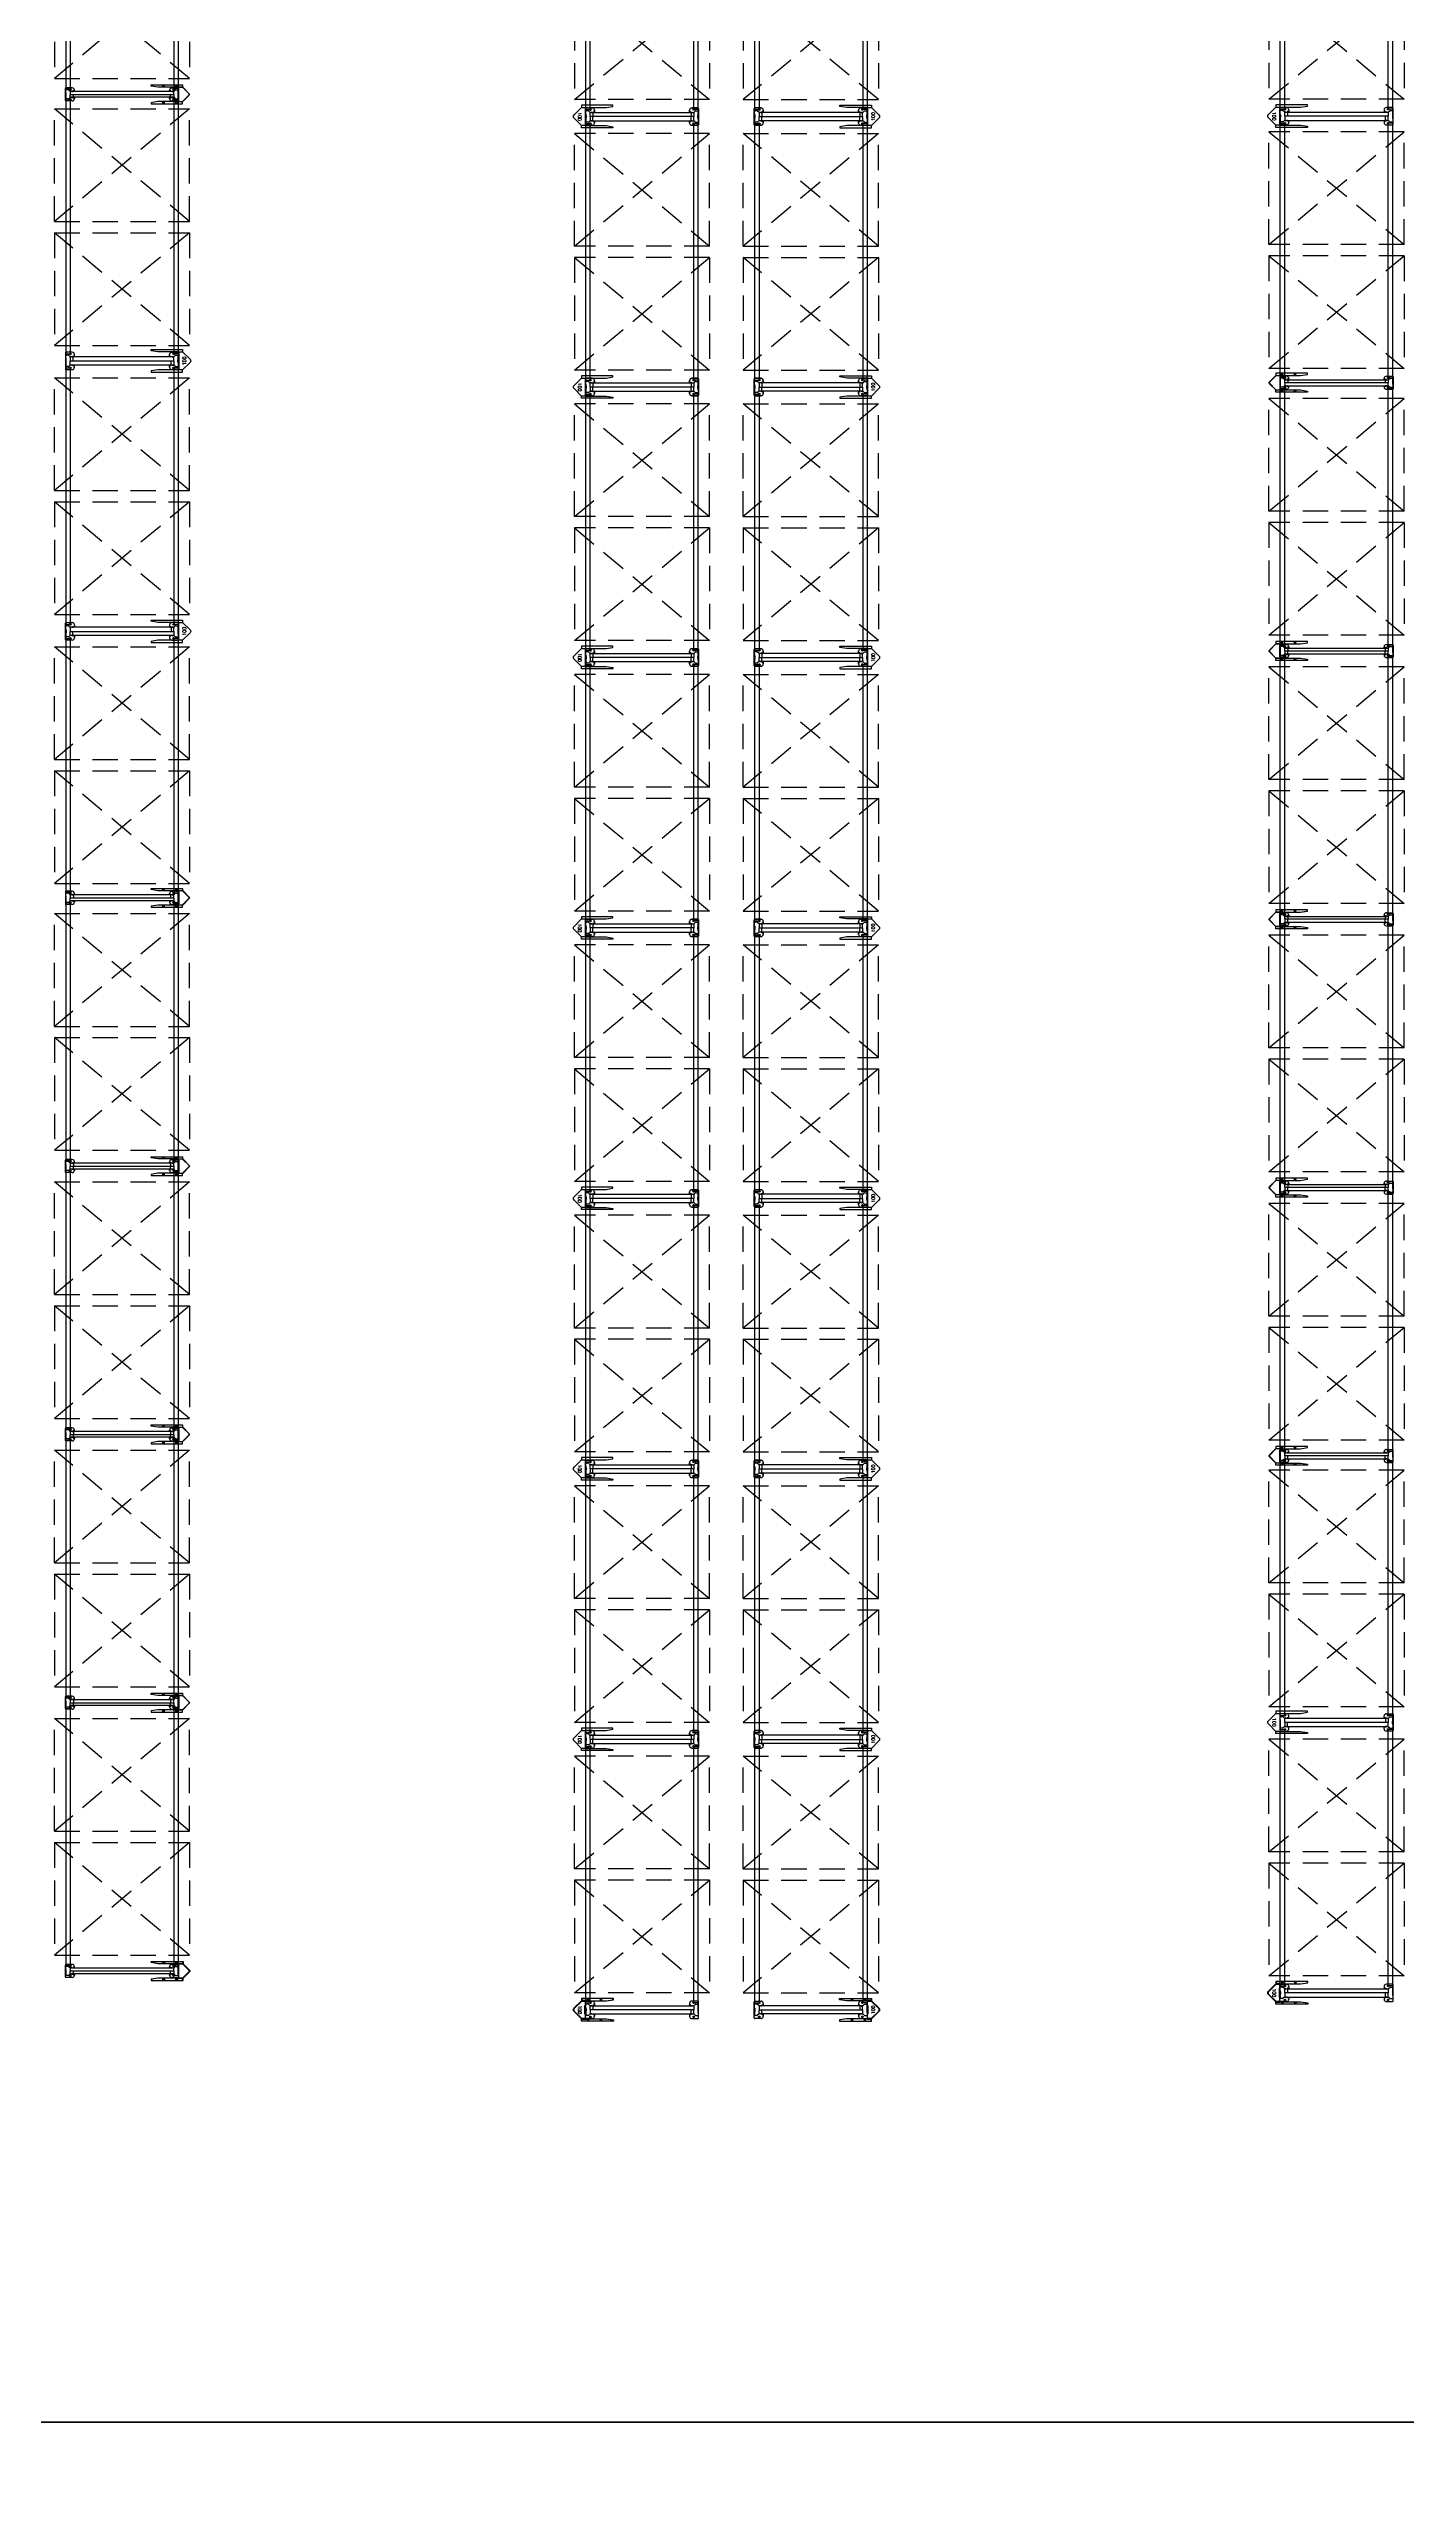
# Model space of a CAD drawing. Header units: millimetres. Extents: x 13 to 166, y 58 to 179.
# Drawn here: x 24.07 to 36.12, y 102.83 to 124.5 of the extents above; entities that cross this region are included whole.
import ezdxf

# ---------------------------------------------------------------- set-up
doc = ezdxf.new("R2010")
doc.units = ezdxf.units.MM
doc.linetypes.add('12_13_14_SB-E17-AR-A01_A02_A03-A$0$DASHED2', pattern=[0.375, 0.25, -0.125])
doc.layers.add('Rack Mecalux 2300mm (MVA-VLZ)', color=5, linetype='Continuous')
doc.styles.get("Standard").update_dxf_attribs({"font": 'txt.shx'})

# ---------------------------------------------------------------- blocks, each defined once
blk = doc.blocks.new('Rack 2300mm Sistema Mecalux - 100mm')
at = {"color": 252}
for p, q in [((2098.37194, 1323.146704), (2098.37194, 1323.002304)), ((2098.43194, 1323.151704), (2098.37694, 1323.151704)), ((2098.439297, 1323.111379), (2098.439297, 1323.074576)), ((2098.45194, 1323.111331), (2098.45194, 1323.131704)), ((2099.29744, 1323.111331), (2099.29744, 1323.131704)), ((2099.310083, 1323.037676), (2099.310083, 1323.07448)), ((2099.31744, 1323.151704), (2099.37244, 1323.151704)), ((2099.37744, 1323.146704), (2099.37744, 1323.002304)), ((2098.375263, 1323.028254), (2098.375263, 1320.720754)), ((2098.37694, 1322.997304), (2098.43194, 1322.997304)), ((2098.415263, 1323.012304), (2098.415263, 1320.736704)), ((2098.45194, 1323.017304), (2098.45194, 1323.037676)), ((2099.29744, 1323.017304), (2099.29744, 1323.037676)), ((2099.37244, 1322.997304), (2099.31744, 1322.997304)), ((2099.334117, 1323.012304), (2099.334117, 1320.736704)), ((2099.374117, 1323.028254), (2099.374117, 1320.720754)), ((2098.37194, 1320.602304), (2098.37194, 1320.746704)), ((2098.37694, 1320.751704), (2098.43194, 1320.751704)), ((2098.45194, 1320.731704), (2098.45194, 1320.711331)), ((2099.29744, 1320.731704), (2099.29744, 1320.711331)), ((2099.310083, 1320.711331), (2099.310083, 1320.674528)), ((2099.37244, 1320.751704), (2099.31744, 1320.751704)), ((2099.37744, 1320.602304), (2099.37744, 1320.746704)), ((2098.43194, 1320.597304), (2098.37694, 1320.597304)), ((2098.439297, 1320.637628), (2098.439297, 1320.674431)), ((2098.45194, 1320.637676), (2098.45194, 1320.617304)), ((2099.29744, 1320.637676), (2099.29744, 1320.617304)), ((2099.31744, 1320.597304), (2099.37244, 1320.597304))]:
    blk.add_line(p, q, dxfattribs=at)
at = {"color": 252, "lineweight": 30}
for p, q in [((2098.375263, 1323.114254), (2098.375263, 1323.120754)), ((2098.375263, 1323.09185), (2098.375263, 1323.114254)), ((2098.375263, 1323.097754), (2098.375263, 1323.091396)), ((2098.377989, 1323.06478), (2098.377989, 1323.084228)), ((2098.398448, 1323.124504), (2098.379013, 1323.124504)), ((2098.411974, 1323.112834), (2098.402022, 1323.123001)), ((2098.421013, 1323.111331), (2098.415547, 1323.111331)), ((2098.429013, 1323.111331), (2098.421013, 1323.111331)), ((2098.429013, 1323.111331), (2098.439297, 1323.111331)), ((2098.443047, 1323.114254), (2098.443047, 1323.120754)), ((2098.443047, 1323.115081), (2098.443047, 1323.120362)), ((2099.306333, 1323.114254), (2099.306333, 1323.120754)), ((2099.306333, 1323.115081), (2099.306333, 1323.120362)), ((2099.320367, 1323.111331), (2099.310083, 1323.111331)), ((2099.320367, 1323.111331), (2099.328367, 1323.111331)), ((2099.328367, 1323.111331), (2099.333833, 1323.111331)), ((2099.337406, 1323.112834), (2099.347358, 1323.123001)), ((2099.350931, 1323.124504), (2099.370367, 1323.124504)), ((2099.37139, 1323.06478), (2099.37139, 1323.084228)), ((2099.374117, 1323.114254), (2099.374117, 1323.120754)), ((2099.374117, 1323.09185), (2099.374117, 1323.114254)), ((2099.374117, 1323.097754), (2099.374117, 1323.091396)), ((2098.375263, 1323.057157), (2098.375263, 1323.034754)), ((2098.375263, 1323.034754), (2098.375263, 1323.028254)), ((2098.398448, 1323.024504), (2098.379013, 1323.024504)), ((2098.411974, 1323.036174), (2098.402022, 1323.026006)), ((2098.421013, 1323.037676), (2098.415547, 1323.037676)), ((2098.429013, 1323.037676), (2098.421013, 1323.037676)), ((2098.429013, 1323.037676), (2098.439297, 1323.037676)), ((2098.443047, 1323.034754), (2098.443047, 1323.028254)), ((2098.443047, 1323.033926), (2098.443047, 1323.028646)), ((2099.306333, 1323.034754), (2099.306333, 1323.028254)), ((2099.306333, 1323.033926), (2099.306333, 1323.028646)), ((2099.320367, 1323.037676), (2099.310083, 1323.037676)), ((2099.320367, 1323.037676), (2099.328367, 1323.037676)), ((2099.328367, 1323.037676), (2099.333833, 1323.037676)), ((2099.337406, 1323.036174), (2099.347358, 1323.026006)), ((2099.350931, 1323.024504), (2099.370367, 1323.024504)), ((2099.374117, 1323.057157), (2099.374117, 1323.034754)), ((2099.374117, 1323.034754), (2099.374117, 1323.028254)), ((2098.375263, 1320.714254), (2098.375263, 1320.720754)), ((2098.375263, 1320.69185), (2098.375263, 1320.714254)), ((2098.398448, 1320.724504), (2098.379013, 1320.724504)), ((2098.411974, 1320.712834), (2098.402022, 1320.723001)), ((2098.421013, 1320.711331), (2098.415547, 1320.711331)), ((2098.429013, 1320.711331), (2098.421013, 1320.711331)), ((2098.429013, 1320.711331), (2098.439297, 1320.711331)), ((2098.443047, 1320.714254), (2098.443047, 1320.720754)), ((2098.443047, 1320.715081), (2098.443047, 1320.720362)), ((2099.306333, 1320.714254), (2099.306333, 1320.720754)), ((2099.306333, 1320.715081), (2099.306333, 1320.720362)), ((2099.320367, 1320.711331), (2099.310083, 1320.711331)), ((2099.320367, 1320.711331), (2099.328367, 1320.711331)), ((2099.328367, 1320.711331), (2099.333833, 1320.711331)), ((2099.337406, 1320.712834), (2099.347358, 1320.723001)), ((2099.350931, 1320.724504), (2099.370367, 1320.724504)), ((2099.374117, 1320.714254), (2099.374117, 1320.720754)), ((2099.374117, 1320.69185), (2099.374117, 1320.714254)), ((2098.375263, 1320.651254), (2098.375263, 1320.657612)), ((2098.375263, 1320.657157), (2098.375263, 1320.634754)), ((2098.375263, 1320.634754), (2098.375263, 1320.628254)), ((2098.377989, 1320.684228), (2098.377989, 1320.66478)), ((2098.398448, 1320.624504), (2098.379013, 1320.624504)), ((2098.411974, 1320.636174), (2098.402022, 1320.626006)), ((2098.421013, 1320.637676), (2098.415547, 1320.637676)), ((2098.429013, 1320.637676), (2098.421013, 1320.637676)), ((2098.429013, 1320.637676), (2098.439297, 1320.637676)), ((2098.443047, 1320.634754), (2098.443047, 1320.628254)), ((2098.443047, 1320.633926), (2098.443047, 1320.628646)), ((2099.306333, 1320.634754), (2099.306333, 1320.628254)), ((2099.306333, 1320.633926), (2099.306333, 1320.628646)), ((2099.320367, 1320.637676), (2099.310083, 1320.637676)), ((2099.320367, 1320.637676), (2099.328367, 1320.637676)), ((2099.328367, 1320.637676), (2099.333833, 1320.637676)), ((2099.337406, 1320.636174), (2099.347358, 1320.626006)), ((2099.350931, 1320.624504), (2099.370367, 1320.624504)), ((2099.37139, 1320.684228), (2099.37139, 1320.66478)), ((2099.374117, 1320.651254), (2099.374117, 1320.657612)), ((2099.374117, 1320.657157), (2099.374117, 1320.634754)), ((2099.374117, 1320.634754), (2099.374117, 1320.628254))]:
    blk.add_line(p, q, dxfattribs=at)
at = {"color": 253, "linetype": '12_13_14_SB-E17-AR-A01_A02_A03-A$0$DASHED2', "ltscale": 0.9}
for p, q in [((2098.27469, 1321.924504), (2098.27469, 1322.924504)), ((2098.27469, 1322.924504), (2099.47469, 1322.924504)), ((2099.47469, 1322.924504), (2098.27469, 1321.924504)), ((2099.47469, 1321.924504), (2098.27469, 1322.924504)), ((2099.47469, 1321.924504), (2099.47469, 1322.924504)), ((2098.27469, 1321.924504), (2099.47469, 1321.924504)), ((2098.27469, 1321.824504), (2098.27469, 1320.824504)), ((2099.47469, 1320.824504), (2098.27469, 1321.824504)), ((2099.47469, 1321.824504), (2098.27469, 1320.824504)), ((2098.27469, 1321.824504), (2099.47469, 1321.824504)), ((2099.47469, 1321.824504), (2099.47469, 1320.824504)), ((2098.27469, 1320.824504), (2099.47469, 1320.824504))]:
    blk.add_line(p, q, dxfattribs=at)
at = {"color": 252}
for points in [[(2098.41194, 1323.136704), (2098.41444, 1323.132374), (2098.41944, 1323.132374), (2098.42194, 1323.136704), (2098.41944, 1323.141034), (2098.41444, 1323.141034)], [(2098.415547, 1323.111331), (2098.415547, 1323.074528), (2099.333888, 1323.074528), (2099.333833, 1323.111331)], [(2098.415547, 1323.037676), (2098.415547, 1323.074528), (2099.333888, 1323.074528), (2099.333833, 1323.037676)], [(2099.33744, 1323.136704), (2099.33494, 1323.132374), (2099.32994, 1323.132374), (2099.32744, 1323.136704), (2099.32994, 1323.141034), (2099.33494, 1323.141034)], [(2098.41194, 1323.012304), (2098.41444, 1323.016634), (2098.41944, 1323.016634), (2098.42194, 1323.012304), (2098.41944, 1323.007974), (2098.41444, 1323.007974)], [(2099.33744, 1323.012304), (2099.33494, 1323.016634), (2099.32994, 1323.016634), (2099.32744, 1323.012304), (2099.32994, 1323.007974), (2099.33494, 1323.007974)], [(2098.41194, 1320.736704), (2098.41444, 1320.732374), (2098.41944, 1320.732374), (2098.42194, 1320.736704), (2098.41944, 1320.741034), (2098.41444, 1320.741034)], [(2098.415547, 1320.711331), (2098.415547, 1320.67448), (2099.333888, 1320.67448), (2099.333833, 1320.711331)], [(2099.33744, 1320.736704), (2099.33494, 1320.732374), (2099.32994, 1320.732374), (2099.32744, 1320.736704), (2099.32994, 1320.741034), (2099.33494, 1320.741034)], [(2098.41194, 1320.612304), (2098.41444, 1320.616634), (2098.41944, 1320.616634), (2098.42194, 1320.612304), (2098.41944, 1320.607974), (2098.41444, 1320.607974)], [(2098.415547, 1320.637676), (2098.415547, 1320.67448), (2099.333888, 1320.67448), (2099.333833, 1320.637676)], [(2099.33744, 1320.612304), (2099.33494, 1320.616634), (2099.32994, 1320.616634), (2099.32744, 1320.612304), (2099.32994, 1320.607974), (2099.33494, 1320.607974)]]:
    blk.add_lwpolyline(points, close=True, dxfattribs=at)
for points in [[(2098.37569, 1323.027304), (2098.37569, 1323.017304, 0.414214), (2098.38069, 1323.012304), (2098.42569, 1323.012304)], [(2098.37569, 1323.027304), (2098.37569, 1323.017304, 0.414214), (2098.38069, 1323.012304), (2098.42569, 1323.012304)], [(2099.37369, 1323.027304), (2099.37369, 1323.017304, -0.414214), (2099.36869, 1323.012304), (2099.32369, 1323.012304)], [(2099.37369, 1323.027304), (2099.37369, 1323.017304, -0.414214), (2099.36869, 1323.012304), (2099.32369, 1323.012304)], [(2098.37569, 1320.721704), (2098.37569, 1320.731704, -0.414214), (2098.38069, 1320.736704), (2098.42569, 1320.736704)], [(2098.37569, 1320.721704), (2098.37569, 1320.731704, -0.414214), (2098.38069, 1320.736704), (2098.42569, 1320.736704)], [(2099.37369, 1320.721704), (2099.37369, 1320.731704, 0.414214), (2099.36869, 1320.736704), (2099.32369, 1320.736704)], [(2099.37369, 1320.721704), (2099.37369, 1320.731704, 0.414214), (2099.36869, 1320.736704), (2099.32369, 1320.736704)]]:
    blk.add_lwpolyline(points, format="xyb", dxfattribs=at)
for centre in [(2098.41694, 1323.136704), (2099.33244, 1323.136704), (2098.41694, 1323.012304), (2099.33244, 1323.012304), (2098.41694, 1320.736704), (2099.33244, 1320.736704), (2098.41694, 1320.612304), (2099.33244, 1320.612304)]:
    blk.add_circle(centre, 0.00634, dxfattribs=at)
for centre, radius, start, end in [((2098.37694, 1323.146704), 0.005, 90, 180), ((2098.43194, 1323.131704), 0.02, 360, 90), ((2099.31744, 1323.131704), 0.02, 90, 180), ((2099.37244, 1323.146704), 0.005, 0, 90), ((2098.37694, 1323.002304), 0.005, 180, 270), ((2098.43194, 1323.017304), 0.02, 270, 360), ((2099.31744, 1323.017304), 0.02, 180, 270), ((2099.37244, 1323.002304), 0.005, 270, 0), ((2098.37694, 1320.746704), 0.005, 90, 180), ((2098.43194, 1320.731704), 0.02, 0, 90), ((2099.31744, 1320.731704), 0.02, 90, 180), ((2099.37244, 1320.746704), 0.005, 360, 90), ((2098.37694, 1320.602304), 0.005, 180, 270), ((2098.43194, 1320.617304), 0.02, 270, 0), ((2099.31744, 1320.617304), 0.02, 180, 270), ((2099.37244, 1320.602304), 0.005, 270, 360)]:
    blk.add_arc(centre, radius, start, end, dxfattribs=at)
at = {"color": 252, "lineweight": 30}
for centre, radius, start, end in [((2098.379013, 1323.120754), 0.00375, 90, 180), ((2098.383785, 1323.091892), 0.008522, 180.277211, 218.58807), ((2098.374239, 1323.084228), 0.00375, 359.631552, 45), ((2098.398448, 1323.119504), 0.005, 44.387134, 90), ((2098.415547, 1323.116331), 0.005, 224.387134, 270), ((2098.439297, 1323.115081), 0.00375, 270, 0), ((2099.310083, 1323.115081), 0.00375, 180, 270), ((2099.333833, 1323.116331), 0.005, 270, 315.612866), ((2099.350931, 1323.119504), 0.005, 90, 135.612866), ((2099.370367, 1323.120754), 0.00375, 0, 90), ((2099.37514, 1323.084228), 0.00375, 135, 180.368448), ((2099.365595, 1323.091892), 0.008522, 321.41193, 359.722789), ((2098.383785, 1323.057116), 0.008522, 141.41193, 179.722789), ((2098.379013, 1323.028254), 0.00375, 180, 270), ((2098.374239, 1323.06478), 0.00375, 315, 0.368448), ((2098.398448, 1323.029504), 0.005, 270, 315.612866), ((2098.415547, 1323.032676), 0.005, 90, 135.612866), ((2098.439297, 1323.033926), 0.00375, 360, 90), ((2099.310083, 1323.033926), 0.00375, 90, 180), ((2099.333833, 1323.032676), 0.005, 44.387134, 90), ((2099.350931, 1323.029504), 0.005, 224.387134, 270), ((2099.370367, 1323.028254), 0.00375, 270, 0), ((2099.37514, 1323.06478), 0.00375, 179.631552, 225), ((2099.365595, 1323.057116), 0.008522, 0.277211, 38.58807), ((2098.379013, 1320.720754), 0.00375, 90, 180), ((2098.383785, 1320.691892), 0.008522, 180.277211, 218.58807), ((2098.398448, 1320.719504), 0.005, 44.387134, 90), ((2098.415547, 1320.716331), 0.005, 224.387134, 270), ((2098.439297, 1320.715081), 0.00375, 270, 0), ((2099.310083, 1320.715081), 0.00375, 180, 270), ((2099.333833, 1320.716331), 0.005, 270, 315.612866), ((2099.350931, 1320.719504), 0.005, 90, 135.612866), ((2099.370367, 1320.720754), 0.00375, 360, 90), ((2099.365595, 1320.691892), 0.008522, 321.41193, 359.722789), ((2098.383785, 1320.657116), 0.008522, 141.41193, 179.722789), ((2098.379013, 1320.628254), 0.00375, 180, 270), ((2098.374239, 1320.684228), 0.00375, 359.631552, 45), ((2098.374239, 1320.66478), 0.00375, 315, 0.368448), ((2098.398448, 1320.629504), 0.005, 270, 315.612866), ((2098.415547, 1320.632676), 0.005, 90, 135.612866), ((2098.439297, 1320.633926), 0.00375, 360, 90), ((2099.310083, 1320.633926), 0.00375, 90, 180), ((2099.333833, 1320.632676), 0.005, 44.387134, 90), ((2099.350931, 1320.629504), 0.005, 224.387134, 270), ((2099.370367, 1320.628254), 0.00375, 270, 360), ((2099.37514, 1320.684228), 0.00375, 135, 180.368448), ((2099.37514, 1320.66478), 0.00375, 179.631552, 225), ((2099.365595, 1320.657116), 0.008522, 0.277211, 38.58807)]:
    blk.add_arc(centre, radius, start, end, dxfattribs=at)
at = {"layer": 'Defpoints', "color": 252}
for points in [[(2099.377617, 1323.154207), (2099.193459, 1323.154207), (2099.132617, 1323.164207), (2099.132617, 1323.174207), (2099.412617, 1323.174207), (2099.412617, 1323.154207)], [(2099.377617, 1322.9948), (2099.193459, 1322.9948), (2099.132617, 1322.9848), (2099.132617, 1322.9748), (2099.412617, 1322.9748), (2099.412617, 1322.9948)], [(2099.377617, 1320.754207), (2099.193459, 1320.754207), (2099.132617, 1320.764207), (2099.132617, 1320.774207), (2099.412617, 1320.774207), (2099.412617, 1320.754207)], [(2099.377617, 1320.5948), (2099.193459, 1320.5948), (2099.132617, 1320.5848), (2099.132617, 1320.5748), (2099.412617, 1320.5748), (2099.412617, 1320.5948)]]:
    blk.add_lwpolyline(points, dxfattribs=at)
at = {"layer": 'Defpoints', "color": 252, "lineweight": 30, "ltscale": 5}
for points in [[(2099.374003, 1323.154321), (2099.412503, 1323.154321), (2099.478178, 1323.088646, -0.414214), (2099.478178, 1323.060362), (2099.412617, 1322.9948), (2099.374117, 1322.9948)], [(2099.374003, 1320.754321), (2099.412503, 1320.754321), (2099.478178, 1320.688646, -0.414214), (2099.478178, 1320.660362), (2099.412617, 1320.5948), (2099.374117, 1320.5948)]]:
    blk.add_lwpolyline(points, format="xyb", dxfattribs=at)
at = {"layer": 'Defpoints', "color": 252, "lineweight": 30, "ltscale": 5, "char_height": 0.03, "width": 0.057097, "attachment_point": 5, "rotation": 90}
for insert in [(2099.427701, 1323.074552), (2099.427701, 1320.674552)]:
    blk.add_mtext('100', dxfattribs=dict(at, insert=insert))
blk = doc.blocks.new('Rack 2300mm Mecalux - Sin pedestales')
at = {"color": 253, "linetype": '12_13_14_SB-E17-AR-A01_A02_A03-A$0$DASHED2', "ltscale": 0.9}
for p, q in [((2103.373523, 1325.2474), (2102.373523, 1325.2474)), ((2102.373523, 1325.2474), (2102.373523, 1324.0474)), ((2102.373523, 1324.0474), (2103.373523, 1325.2474)), ((2103.373523, 1324.0474), (2102.373523, 1325.2474)), ((2103.373523, 1325.2474), (2103.373523, 1324.0474)), ((2103.473523, 1325.2474), (2104.473523, 1325.2474)), ((2104.473523, 1324.0474), (2103.473523, 1325.2474)), ((2103.473523, 1324.0474), (2104.473523, 1325.2474)), ((2103.473523, 1325.2474), (2103.473523, 1324.0474)), ((2104.473523, 1325.2474), (2104.473523, 1324.0474)), ((2103.373523, 1324.0474), (2102.373523, 1324.0474)), ((2103.473523, 1324.0474), (2104.473523, 1324.0474))]:
    blk.add_line(p, q, dxfattribs=at)
at = {"color": 252, "lineweight": 30}
for p, q in [((2102.27315, 1325.101077), (2102.27315, 1325.106543)), ((2102.27315, 1325.093077), (2102.27315, 1325.101077)), ((2102.27315, 1325.093077), (2102.27315, 1325.082793)), ((2102.274653, 1325.110116), (2102.28482, 1325.120069)), ((2102.276073, 1325.146827), (2102.282573, 1325.146827)), ((2102.2769, 1325.079043), (2102.282181, 1325.079043)), ((2102.286323, 1325.123642), (2102.286323, 1325.143077)), ((2104.560723, 1325.123642), (2104.560723, 1325.143077)), ((2104.572393, 1325.110116), (2104.562225, 1325.120069)), ((2104.570973, 1325.146827), (2104.564473, 1325.146827)), ((2104.570145, 1325.079043), (2104.564865, 1325.079043)), ((2104.573895, 1325.101077), (2104.573895, 1325.106543)), ((2104.573895, 1325.093077), (2104.573895, 1325.101077)), ((2104.573895, 1325.093077), (2104.573895, 1325.082793)), ((2102.27315, 1324.201723), (2102.27315, 1324.212007)), ((2102.27315, 1324.201723), (2102.27315, 1324.193723)), ((2102.27315, 1324.193723), (2102.27315, 1324.188258)), ((2102.274653, 1324.184684), (2102.28482, 1324.174732)), ((2102.2769, 1324.215757), (2102.282181, 1324.215757)), ((2102.286323, 1324.171159), (2102.286323, 1324.151723)), ((2104.560723, 1324.171159), (2104.560723, 1324.151723)), ((2104.572393, 1324.184684), (2104.562225, 1324.174732)), ((2104.570145, 1324.215757), (2104.564865, 1324.215757)), ((2104.573895, 1324.201723), (2104.573895, 1324.212007)), ((2104.573895, 1324.201723), (2104.573895, 1324.193723)), ((2104.573895, 1324.193723), (2104.573895, 1324.188258)), ((2102.276073, 1324.147973), (2102.282573, 1324.147973)), ((2104.570973, 1324.147973), (2104.564473, 1324.147973))]:
    blk.add_line(p, q, dxfattribs=at)
at = {"color": 252}
for p, q in [((2104.557523, 1325.146827), (2102.289523, 1325.146827)), ((2104.548523, 1325.106827), (2102.298523, 1325.106827)), ((2104.548523, 1324.187973), (2102.298523, 1324.187973)), ((2104.557523, 1324.147973), (2102.289523, 1324.147973))]:
    blk.add_line(p, q, dxfattribs=at)
for points in [[(2102.283523, 1325.146827), (2102.293523, 1325.146827, -0.414214), (2102.298523, 1325.141827), (2102.298523, 1325.096827)], [(2104.563523, 1325.146827), (2104.553523, 1325.146827, 0.414214), (2104.548523, 1325.141827), (2104.548523, 1325.096827)], [(2102.283523, 1324.147973), (2102.293523, 1324.147973, 0.414214), (2102.298523, 1324.152973), (2102.298523, 1324.197973)], [(2104.563523, 1324.147973), (2104.553523, 1324.147973, -0.414214), (2104.548523, 1324.152973), (2104.548523, 1324.197973)]]:
    blk.add_lwpolyline(points, format="xyb", dxfattribs=at)
at = {"color": 252, "lineweight": 30}
for centre, radius, start, end in [((2102.27815, 1325.106543), 0.005, 134.387134, 180), ((2102.2769, 1325.082793), 0.00375, 180, 270), ((2102.282573, 1325.143077), 0.00375, 0, 90), ((2102.281323, 1325.123642), 0.005, 314.387134, 0), ((2104.564473, 1325.143077), 0.00375, 90, 180), ((2104.565723, 1325.123642), 0.005, 180, 225.612866), ((2104.570145, 1325.082793), 0.00375, 270, 360), ((2104.568895, 1325.106543), 0.005, 0, 45.612866), ((2102.2769, 1324.212007), 0.00375, 90, 180), ((2102.27815, 1324.188258), 0.005, 180, 225.612866), ((2102.281323, 1324.171159), 0.005, 0, 45.612866), ((2104.565723, 1324.171159), 0.005, 134.387134, 180), ((2104.570145, 1324.212007), 0.00375, 0, 90), ((2104.568895, 1324.188258), 0.005, 314.387134, 360), ((2102.282573, 1324.151723), 0.00375, 270, 0), ((2104.564473, 1324.151723), 0.00375, 180, 270)]:
    blk.add_arc(centre, radius, start, end, dxfattribs=at)
blk = doc.blocks.new('Proteccion Rack 80 Tecnoracks (Planta)')
at = {"color": 252}
for points in [[(2007.437156, 1320.577409), (2007.252998, 1320.577409), (2007.192156, 1320.587409), (2007.192156, 1320.597409), (2007.472156, 1320.597409), (2007.472156, 1320.57751)], [(2007.437156, 1320.450129), (2007.252998, 1320.450129), (2007.192156, 1320.440129), (2007.192156, 1320.430129), (2007.472156, 1320.430129), (2007.472156, 1320.450028)]]:
    blk.add_lwpolyline(points, dxfattribs=at)
for points in [[(2007.297631, 1320.587459), (2007.300131, 1320.591789), (2007.305131, 1320.591789), (2007.307631, 1320.587459), (2007.305131, 1320.583129), (2007.300131, 1320.583129)], [(2007.412297, 1320.587459), (2007.414797, 1320.591789), (2007.419797, 1320.591789), (2007.422297, 1320.587459), (2007.419797, 1320.583129), (2007.414797, 1320.583129)], [(2007.297631, 1320.440079), (2007.300131, 1320.435749), (2007.305131, 1320.435749), (2007.307631, 1320.440079), (2007.305131, 1320.444409), (2007.300131, 1320.444409)], [(2007.412297, 1320.440079), (2007.414797, 1320.435748), (2007.419797, 1320.435748), (2007.422297, 1320.440079), (2007.419797, 1320.444409), (2007.414797, 1320.444409)]]:
    blk.add_lwpolyline(points, close=True, dxfattribs=at)
blk.add_lwpolyline([(2007.437156, 1320.451129), (2007.467599, 1320.451129, 0.198912), (2007.47467, 1320.454058), (2007.52731, 1320.506698, 0.414214), (2007.52731, 1320.52084), (2007.47467, 1320.57348, 0.198912), (2007.467599, 1320.576409), (2007.437156, 1320.576409), (2007.437156, 1320.578409), (2007.467599, 1320.578409, -0.198912), (2007.476085, 1320.574894), (2007.528724, 1320.522254, -0.414214), (2007.528724, 1320.505284), (2007.476085, 1320.452644, -0.198912), (2007.467599, 1320.449129), (2007.437156, 1320.449129), (2007.437156, 1320.451129)], format="xyb", dxfattribs=at)
for centre, radius in [((2007.302631, 1320.587459), 0.00634), ((2007.302631, 1320.587459), 0.00433), ((2007.302631, 1320.587459), 0.002732), ((2007.302631, 1320.587459), 0.002203), ((2007.417297, 1320.587459), 0.00634), ((2007.417297, 1320.587459), 0.00433), ((2007.417297, 1320.587459), 0.002732), ((2007.417297, 1320.587459), 0.002203), ((2007.302631, 1320.440079), 0.00634), ((2007.302631, 1320.440079), 0.00433), ((2007.302631, 1320.440079), 0.002732), ((2007.302631, 1320.440079), 0.002203), ((2007.417297, 1320.440079), 0.00634), ((2007.417297, 1320.440079), 0.00433), ((2007.417297, 1320.440079), 0.002732), ((2007.417297, 1320.440079), 0.002203)]:
    blk.add_circle(centre, radius, dxfattribs=at)
at = {"layer": 'Defpoints', "color": 252, "linetype": 'Continuous', "lineweight": 0}
blk.add_line((2007.431156, 1320.551269), (2007.431156, 1320.476269), dxfattribs=at)
blk = doc.blocks.new('Rack 2300mm Mecalux')
at = {"color": 252}
for p, q in [((2504.773645, 1044.413993), (2504.773645, 1044.468993)), ((2504.778645, 1044.473993), (2504.884145, 1044.473993)), ((2504.805343, 1044.393993), (2504.793645, 1044.393993)), ((2504.805343, 1044.402887), (2504.831395, 1044.402886)), ((2504.857448, 1044.393993), (2504.869145, 1044.393993)), ((2507.168495, 1044.47067), (2504.874895, 1044.47067)), ((2507.159495, 1044.430671), (2504.883895, 1044.430671)), ((2504.889145, 1044.413993), (2504.889145, 1044.468993)), ((2507.154245, 1044.413993), (2507.154245, 1044.468993)), ((2507.264745, 1044.473993), (2507.159245, 1044.473993)), ((2507.185943, 1044.393993), (2507.174245, 1044.393993)), ((2507.238048, 1044.402887), (2507.211995, 1044.402886)), ((2507.238048, 1044.393993), (2507.249745, 1044.393993)), ((2507.269745, 1044.413993), (2507.269745, 1044.468993)), ((2504.773645, 1043.528493), (2504.773645, 1043.473493)), ((2504.793645, 1043.548493), (2504.805343, 1043.548493)), ((2504.805343, 1043.5396), (2504.831395, 1043.5396)), ((2504.857448, 1043.548493), (2504.869145, 1043.548493)), ((2507.159495, 1043.511816), (2504.883895, 1043.511816)), ((2504.889145, 1043.528493), (2504.889145, 1043.473493)), ((2507.154245, 1043.528493), (2507.154245, 1043.473493)), ((2507.185943, 1043.548493), (2507.174245, 1043.548493)), ((2507.238048, 1043.5396), (2507.211995, 1043.5396)), ((2507.238048, 1043.548493), (2507.249745, 1043.548493)), ((2507.269745, 1043.528493), (2507.269745, 1043.473493)), ((2504.778645, 1043.468493), (2504.884145, 1043.468493)), ((2507.168495, 1043.471816), (2504.874895, 1043.471816)), ((2507.264745, 1043.468493), (2507.159245, 1043.468493))]:
    blk.add_line(p, q, dxfattribs=at)
at = {"color": 252, "lineweight": 30}
for p, q in [((2504.791095, 1044.447485), (2504.791095, 1044.466921)), ((2504.802765, 1044.433959), (2504.792598, 1044.443912)), ((2504.801345, 1044.470671), (2504.794845, 1044.470671)), ((2504.800518, 1044.402886), (2504.795237, 1044.402886)), ((2504.823749, 1044.470671), (2504.801345, 1044.470671)), ((2504.804268, 1044.424921), (2504.804268, 1044.430386)), ((2504.804268, 1044.416921), (2504.804268, 1044.424921)), ((2504.804268, 1044.416921), (2504.804268, 1044.406636)), ((2504.817845, 1044.470671), (2504.824203, 1044.470671)), ((2504.844945, 1044.470671), (2504.838587, 1044.470671)), ((2504.839042, 1044.470671), (2504.861445, 1044.470671)), ((2504.858523, 1044.424921), (2504.858523, 1044.430386)), ((2504.858523, 1044.416921), (2504.858523, 1044.424921)), ((2504.858523, 1044.416921), (2504.858523, 1044.406636)), ((2504.860025, 1044.433959), (2504.870193, 1044.443912)), ((2504.861445, 1044.470671), (2504.867945, 1044.470671)), ((2504.862273, 1044.402886), (2504.867553, 1044.402886)), ((2504.871695, 1044.447485), (2504.871695, 1044.466921)), ((2507.171695, 1044.447485), (2507.171695, 1044.466921)), ((2507.183365, 1044.433959), (2507.173198, 1044.443912)), ((2507.181945, 1044.470671), (2507.175445, 1044.470671)), ((2507.181118, 1044.402886), (2507.175837, 1044.402886)), ((2507.204349, 1044.470671), (2507.181945, 1044.470671)), ((2507.184868, 1044.424921), (2507.184868, 1044.430386)), ((2507.184868, 1044.416921), (2507.184868, 1044.424921)), ((2507.184868, 1044.416921), (2507.184868, 1044.406636)), ((2507.198445, 1044.470671), (2507.204803, 1044.470671)), ((2507.225545, 1044.470671), (2507.219187, 1044.470671)), ((2507.219642, 1044.470671), (2507.242045, 1044.470671)), ((2507.239123, 1044.424921), (2507.239123, 1044.430386)), ((2507.239123, 1044.416921), (2507.239123, 1044.424921)), ((2507.239123, 1044.416921), (2507.239123, 1044.406636)), ((2507.240625, 1044.433959), (2507.250793, 1044.443912)), ((2507.242045, 1044.470671), (2507.248545, 1044.470671)), ((2507.242873, 1044.402886), (2507.248153, 1044.402886)), ((2507.252295, 1044.447485), (2507.252295, 1044.466921)), ((2504.802765, 1043.508527), (2504.792598, 1043.498575)), ((2504.800518, 1043.5396), (2504.795237, 1043.5396)), ((2504.804268, 1043.525566), (2504.804268, 1043.53585)), ((2504.804268, 1043.525566), (2504.804268, 1043.517566)), ((2504.804268, 1043.517566), (2504.804268, 1043.512101)), ((2504.858523, 1043.525566), (2504.858523, 1043.53585)), ((2504.858523, 1043.525566), (2504.858523, 1043.517566)), ((2504.858523, 1043.517566), (2504.858523, 1043.512101)), ((2504.860025, 1043.508527), (2504.870193, 1043.498575)), ((2504.862273, 1043.5396), (2504.867553, 1043.5396)), ((2507.183365, 1043.508527), (2507.173198, 1043.498575)), ((2507.181118, 1043.5396), (2507.175837, 1043.5396)), ((2507.184868, 1043.525566), (2507.184868, 1043.53585)), ((2507.184868, 1043.525566), (2507.184868, 1043.517566)), ((2507.184868, 1043.517566), (2507.184868, 1043.512101)), ((2507.239123, 1043.525566), (2507.239123, 1043.53585)), ((2507.239123, 1043.525566), (2507.239123, 1043.517566)), ((2507.239123, 1043.517566), (2507.239123, 1043.512101)), ((2507.240625, 1043.508527), (2507.250793, 1043.498575)), ((2507.242873, 1043.5396), (2507.248153, 1043.5396)), ((2504.791095, 1043.495002), (2504.791095, 1043.475566)), ((2504.801345, 1043.471816), (2504.794845, 1043.471816)), ((2504.823749, 1043.471816), (2504.801345, 1043.471816)), ((2504.817845, 1043.471816), (2504.824203, 1043.471816)), ((2504.844945, 1043.471816), (2504.838587, 1043.471816)), ((2504.839042, 1043.471816), (2504.861445, 1043.471816)), ((2504.861445, 1043.471816), (2504.867945, 1043.471816)), ((2504.871695, 1043.495002), (2504.871695, 1043.475566)), ((2507.171695, 1043.495002), (2507.171695, 1043.475566)), ((2507.181945, 1043.471816), (2507.175445, 1043.471816)), ((2507.204349, 1043.471816), (2507.181945, 1043.471816)), ((2507.198445, 1043.471816), (2507.204803, 1043.471816)), ((2507.225545, 1043.471816), (2507.219187, 1043.471816)), ((2507.219642, 1043.471816), (2507.242045, 1043.471816)), ((2507.242045, 1043.471816), (2507.248545, 1043.471816)), ((2507.252295, 1043.495002), (2507.252295, 1043.475566))]:
    blk.add_line(p, q, dxfattribs=at)
at = {"color": 253, "linetype": '12_13_14_SB-E17-AR-A01_A02_A03-A$0$DASHED2', "ltscale": 0.9}
for p, q in [((2505.971695, 1044.571243), (2504.971695, 1044.571243)), ((2504.971695, 1044.571243), (2504.971695, 1043.371243)), ((2504.971695, 1043.371243), (2505.971695, 1044.571243)), ((2505.971695, 1043.371243), (2504.971695, 1044.571243)), ((2505.971695, 1044.571243), (2505.971695, 1043.371243)), ((2506.071695, 1044.571243), (2507.071695, 1044.571243)), ((2507.071695, 1043.371243), (2506.071695, 1044.571243)), ((2506.071695, 1043.371243), (2507.071695, 1044.571243)), ((2506.071695, 1044.571243), (2506.071695, 1043.371243)), ((2507.071695, 1044.571243), (2507.071695, 1043.371243)), ((2505.971695, 1043.371243), (2504.971695, 1043.371243)), ((2506.071695, 1043.371243), (2507.071695, 1043.371243))]:
    blk.add_line(p, q, dxfattribs=at)
at = {"color": 252}
for points in [[(2504.788645, 1044.433993), (2504.792975, 1044.431493), (2504.792975, 1044.426493), (2504.788645, 1044.423993), (2504.784315, 1044.426493), (2504.784315, 1044.431493)], [(2504.805343, 1044.430136), (2504.831395, 1044.430136), (2504.831395, 1043.512352), (2504.805343, 1043.512352)], [(2504.857448, 1044.430136), (2504.831395, 1044.430136), (2504.831395, 1043.512352), (2504.857448, 1043.512352)], [(2504.874145, 1044.433993), (2504.869815, 1044.431493), (2504.869815, 1044.426493), (2504.874145, 1044.423993), (2504.878475, 1044.426493), (2504.878475, 1044.431493)], [(2507.169245, 1044.433993), (2507.173575, 1044.431493), (2507.173575, 1044.426493), (2507.169245, 1044.423993), (2507.164915, 1044.426493), (2507.164915, 1044.431493)], [(2507.185943, 1044.430136), (2507.211995, 1044.430136), (2507.211995, 1043.512352), (2507.185943, 1043.512352)], [(2507.238048, 1044.430136), (2507.211995, 1044.430136), (2507.211995, 1043.512352), (2507.238048, 1043.512352)], [(2507.254745, 1044.433993), (2507.250415, 1044.431493), (2507.250415, 1044.426493), (2507.254745, 1044.423993), (2507.259075, 1044.426493), (2507.259075, 1044.431493)], [(2504.788645, 1043.508493), (2504.792975, 1043.510993), (2504.792975, 1043.515993), (2504.788645, 1043.518493), (2504.784315, 1043.515993), (2504.784315, 1043.510993)], [(2504.874145, 1043.508493), (2504.869815, 1043.510993), (2504.869815, 1043.515993), (2504.874145, 1043.518493), (2504.878475, 1043.515993), (2504.878475, 1043.510993)], [(2507.169245, 1043.508493), (2507.173575, 1043.510993), (2507.173575, 1043.515993), (2507.169245, 1043.518493), (2507.164915, 1043.515993), (2507.164915, 1043.510993)], [(2507.254745, 1043.508493), (2507.250415, 1043.510993), (2507.250415, 1043.515993), (2507.254745, 1043.518493), (2507.259075, 1043.515993), (2507.259075, 1043.510993)]]:
    blk.add_lwpolyline(points, close=True, dxfattribs=at)
for points in [[(2504.868895, 1044.470671), (2504.878895, 1044.470671, -0.414214), (2504.883895, 1044.465671), (2504.883895, 1044.420671)], [(2507.174495, 1044.470671), (2507.164495, 1044.470671, 0.414214), (2507.159495, 1044.465671), (2507.159495, 1044.420671)], [(2504.868895, 1043.471816), (2504.878895, 1043.471816, 0.414214), (2504.883895, 1043.476816), (2504.883895, 1043.521816)], [(2504.868895, 1043.471816), (2504.878895, 1043.471816, 0.414214), (2504.883895, 1043.476816), (2504.883895, 1043.521816)], [(2507.174495, 1043.471816), (2507.164495, 1043.471816, -0.414214), (2507.159495, 1043.476816), (2507.159495, 1043.516816)]]:
    blk.add_lwpolyline(points, format="xyb", dxfattribs=at)
for centre in [(2504.788645, 1044.428993), (2504.874145, 1044.428993), (2507.169245, 1044.428993), (2507.254745, 1044.428993), (2504.788645, 1043.513493), (2504.874145, 1043.513493), (2507.169245, 1043.513493), (2507.254745, 1043.513493)]:
    blk.add_circle(centre, 0.00634, dxfattribs=at)
for centre, radius, start, end in [((2504.778645, 1044.468993), 0.005, 90, 180), ((2504.793645, 1044.413993), 0.02, 180, 270), ((2504.869145, 1044.413993), 0.02, 270, 0), ((2504.884145, 1044.468993), 0.005, 0, 90), ((2507.159245, 1044.468993), 0.005, 90, 180), ((2507.174245, 1044.413993), 0.02, 180, 270), ((2507.249745, 1044.413993), 0.02, 270, 0), ((2507.264745, 1044.468993), 0.005, 0, 90), ((2504.793645, 1043.528493), 0.02, 90, 180), ((2504.869145, 1043.528493), 0.02, 360, 90), ((2507.174245, 1043.528493), 0.02, 90, 180), ((2507.249745, 1043.528493), 0.02, 360, 90), ((2504.778645, 1043.473493), 0.005, 180, 270), ((2504.884145, 1043.473493), 0.005, 270, 360), ((2507.159245, 1043.473493), 0.005, 180, 270), ((2507.264745, 1043.473493), 0.005, 270, 360)]:
    blk.add_arc(centre, radius, start, end, dxfattribs=at)
at = {"color": 252, "lineweight": 30}
for centre, radius, start, end in [((2504.794845, 1044.466921), 0.00375, 90, 180), ((2504.796095, 1044.447485), 0.005, 180, 225.612866), ((2504.800518, 1044.406636), 0.00375, 270, 360), ((2504.799268, 1044.430386), 0.005, 0, 45.612866), ((2504.823707, 1044.462148), 0.008522, 51.41193, 89.722789), ((2504.831419, 1044.471694), 0.00375, 230.274095, 315), ((2504.839083, 1044.462148), 0.008522, 90.277211, 128.58807), ((2504.863523, 1044.430386), 0.005, 134.387134, 180), ((2504.862273, 1044.406636), 0.00375, 180, 270), ((2504.867945, 1044.466921), 0.00375, 0, 90), ((2504.866695, 1044.447485), 0.005, 314.387134, 0), ((2507.175445, 1044.466921), 0.00375, 90, 180), ((2507.176695, 1044.447485), 0.005, 180, 225.612866), ((2507.181118, 1044.406636), 0.00375, 270, 360), ((2507.179868, 1044.430386), 0.005, 0, 45.612866), ((2507.204307, 1044.462148), 0.008522, 51.41193, 89.722789), ((2507.211971, 1044.471694), 0.00375, 225, 309.725905), ((2507.219683, 1044.462148), 0.008522, 90.277211, 128.58807), ((2507.244123, 1044.430386), 0.005, 134.387134, 180), ((2507.242873, 1044.406636), 0.00375, 180, 270), ((2507.248545, 1044.466921), 0.00375, 0, 90), ((2507.247295, 1044.447485), 0.005, 314.387134, 0), ((2504.800518, 1043.53585), 0.00375, 0, 90), ((2504.799268, 1043.512101), 0.005, 314.387134, 360), ((2504.862273, 1043.53585), 0.00375, 90, 180), ((2504.863523, 1043.512101), 0.005, 180, 225.612866), ((2507.181118, 1043.53585), 0.00375, 0, 90), ((2507.179868, 1043.512101), 0.005, 314.387134, 360), ((2507.242873, 1043.53585), 0.00375, 90, 180), ((2507.244123, 1043.512101), 0.005, 180, 225.612866), ((2504.796095, 1043.495002), 0.005, 134.387134, 180), ((2504.794845, 1043.475566), 0.00375, 180, 270), ((2504.823707, 1043.480339), 0.008522, 270.277211, 308.58807), ((2504.831419, 1043.470793), 0.00375, 45, 129.725905), ((2504.839083, 1043.480339), 0.008522, 231.41193, 269.722789), ((2504.867945, 1043.475566), 0.00375, 270, 0), ((2504.866695, 1043.495002), 0.005, 0, 45.612866), ((2507.176695, 1043.495002), 0.005, 134.387134, 180), ((2507.175445, 1043.475566), 0.00375, 180, 270), ((2507.204307, 1043.480339), 0.008522, 270.277211, 308.58807), ((2507.211971, 1043.470793), 0.00375, 50.274095, 135), ((2507.219683, 1043.480339), 0.008522, 231.41193, 269.722789), ((2507.248545, 1043.475566), 0.00375, 270, 0), ((2507.247295, 1043.495002), 0.005, 0, 45.612866)]:
    blk.add_arc(centre, radius, start, end, dxfattribs=at)
at = {"layer": 'Defpoints', "color": 252, "lineweight": 30, "ltscale": 5, "rotation": 270}
for p in [(1184.317638, 3050.905699), (1186.698202, 3050.905699)]:
    blk.add_blockref('Proteccion Rack 80 Tecnoracks (Planta)', p, dxfattribs=at)
blk = doc.blocks.new('Proteccion Rack 100 Mecalux (Planta)')
at = {"color": 252}
blk.add_lwpolyline([(2107.618267, 1332.80826), (2107.586824, 1332.80826, -0.198912), (2107.58046, 1332.810896), (2107.518851, 1332.872505, -0.414214), (2107.518851, 1332.899375), (2107.580508, 1332.961031, -0.198912), (2107.586872, 1332.963667), (2107.618315, 1332.963667), (2107.618315, 1332.967667), (2107.586872, 1332.967667, 0.198912), (2107.577679, 1332.96386), (2107.516023, 1332.902203, 0.414214), (2107.516023, 1332.869676), (2107.577631, 1332.808068, 0.198912), (2107.586824, 1332.80426), (2107.618267, 1332.80426)], format="xyb", close=True, dxfattribs=at)
for points in [[(2107.618315, 1332.965667), (2107.802474, 1332.965667), (2107.863315, 1332.975667), (2107.863315, 1332.985667), (2107.583315, 1332.985667), (2107.583315, 1332.967171)], [(2107.618267, 1332.80626), (2107.802425, 1332.80626), (2107.863267, 1332.79626), (2107.863267, 1332.78626), (2107.583267, 1332.78626), (2107.583267, 1332.804756)]]:
    blk.add_lwpolyline(points, dxfattribs=at)
for points in [[(2107.643175, 1332.975718), (2107.640675, 1332.980048), (2107.635675, 1332.980048), (2107.633175, 1332.975718), (2107.635675, 1332.971388), (2107.640675, 1332.971388)], [(2107.75784, 1332.975718), (2107.75534, 1332.980048), (2107.75034, 1332.980048), (2107.74784, 1332.975718), (2107.75034, 1332.971388), (2107.75534, 1332.971388)], [(2107.643126, 1332.796209), (2107.640626, 1332.791879), (2107.635626, 1332.791879), (2107.633126, 1332.796209), (2107.635626, 1332.80054), (2107.640626, 1332.80054)], [(2107.757792, 1332.796209), (2107.755292, 1332.791879), (2107.750292, 1332.791879), (2107.747792, 1332.796209), (2107.750292, 1332.80054), (2107.755292, 1332.80054)]]:
    blk.add_lwpolyline(points, close=True, dxfattribs=at)
for centre, radius in [((2107.638175, 1332.975718), 0.00634), ((2107.638175, 1332.975718), 0.00433), ((2107.638175, 1332.975718), 0.002732), ((2107.638175, 1332.975718), 0.002203), ((2107.75284, 1332.975718), 0.00634), ((2107.75284, 1332.975718), 0.00433), ((2107.75284, 1332.975718), 0.002732), ((2107.75284, 1332.975718), 0.002203), ((2107.638126, 1332.796209), 0.00634), ((2107.638126, 1332.796209), 0.00433), ((2107.638126, 1332.796209), 0.002732), ((2107.638126, 1332.796209), 0.002203), ((2107.752792, 1332.796209), 0.00634), ((2107.752792, 1332.796209), 0.00433), ((2107.752792, 1332.796209), 0.002732), ((2107.752792, 1332.796209), 0.002203)]:
    blk.add_circle(centre, radius, dxfattribs=at)
at = {"layer": 'Defpoints', "color": 252, "linetype": 'Continuous', "lineweight": 0}
blk.add_line((2107.608227, 1332.92344), (2107.608227, 1332.84844), dxfattribs=at)

msp = doc.modelspace()

# ---------------------------------------------------------------- linework, layer by layer
at = {"layer": 'Defpoints', "linetype": 'Continuous'}
msp.add_lwpolyline([(16.924762, 150.465115), (16.745309, 150.465115), (16.745309, 103.439473), (76.013103, 103.439473), (97.263144, 80.357771), (97.344647, 80.432066)], dxfattribs=at)
at = {"layer": 'Defpoints', "linetype": 'Continuous', "elevation": -0.000013}
msp.add_lwpolyline([(70.182515, 103.532405), (70.182515, 103.439473), (16.745309, 103.439473), (16.745309, 150.465115), (16.924762, 150.465115)], dxfattribs=at)

# ---------------------------------------------------------------- block references
at = {"layer": 'Rack Mecalux 2300mm (MVA-VLZ)', "color": 5}
for p, rotation in [((1068.694283, -2380.737685), 90), ((-1008.470297, 2626.366459), 270), ((-1008.470297, 2623.985859), 270), ((1068.694283, -2390.247685), 90), ((-1008.470297, 2621.605259), 270), ((1068.694283, -2392.628285), 90), ((-1008.470297, 2619.224659), 270), ((1068.694283, -2395.008885), 90), ((1068.694283, -2397.389485), 90)]:
    msp.add_blockref('Rack 2300mm Mecalux', p, dxfattribs=dict(at, rotation=rotation))
at = {"layer": 'Rack Mecalux 2300mm (MVA-VLZ)', "linetype": 'Continuous'}
for name, p, rotation in [('Rack 2300mm Sistema Mecalux - 100mm', (2128.212542, 1446.971514), 180), ('Rack 2300mm Sistema Mecalux - 100mm', (2134.375636, 1446.974659), 180), ('Rack 2300mm Mecalux - Sin pedestales', (1349.37044, -1980.507312), 90), ('Rack 2300mm Sistema Mecalux - 100mm', (2128.212542, 1444.571514), 180), ('Rack 2300mm Mecalux - Sin pedestales', (-1289.146454, 2226.136087), 270), ('Rack 2300mm Sistema Mecalux - 100mm', (2128.212542, 1442.171514), 180), ('Rack 2300mm Mecalux - Sin pedestales', (1349.37044, -1985.281712), 90), ('Rack 2300mm Sistema Mecalux - 100mm', (2128.212542, 1439.771514), 180), ('Rack 2300mm Sistema Mecalux - 100mm', (2128.212542, 1437.371514), 180), ('Rack 2300mm Sistema Mecalux - 100mm', (2128.212542, 1434.971514), 180), ('Rack 2300mm Sistema Mecalux - 100mm', (2128.212542, 1432.571514), 180), ('Rack 2300mm Mecalux - Sin pedestales', (-1289.146454, 2214.258687), 270), ('Rack 2300mm Sistema Mecalux - 100mm', (2134.375636, 1430.322075), 180), ('Rack 2300mm Sistema Mecalux - 100mm', (2128.212542, 1430.171514), 180)]:
    msp.add_blockref(name, p, dxfattribs=dict(at, rotation=rotation))
for p in [(-2068.037983, -1196.777493), (-2068.037983, -1199.177493), (-2074.15165, -1201.345493), (-2068.037983, -1201.577493), (-2068.037983, -1203.977493), (-2068.037983, -1206.377493), (-2068.037983, -1208.777493), (-2068.037983, -1211.177493), (-2068.037983, -1213.577493)]:
    msp.add_blockref('Rack 2300mm Sistema Mecalux - 100mm', p, dxfattribs=at)
at = {"layer": 'Rack Mecalux 2300mm (MVA-VLZ)', "linetype": 'Continuous', "lineweight": 0}
for name, p in [('Proteccion Rack 80 Tecnoracks (Planta)', (-1982.207666, -1213.071858)), ('Proteccion Rack 100 Mecalux (Planta)', (-2072.616797, -1225.638344)), ('Proteccion Rack 100 Mecalux (Planta)', (-2078.77989, -1225.788929))]:
    msp.add_blockref(name, p, dxfattribs=at)
at = {"layer": 'Rack Mecalux 2300mm (MVA-VLZ)', "linetype": 'Continuous', "lineweight": 0, "rotation": 180}
msp.add_blockref('Proteccion Rack 100 Mecalux (Planta)', (2138.954401, 1439.98295), dxfattribs=at)

doc.saveas('drawing.dxf')
